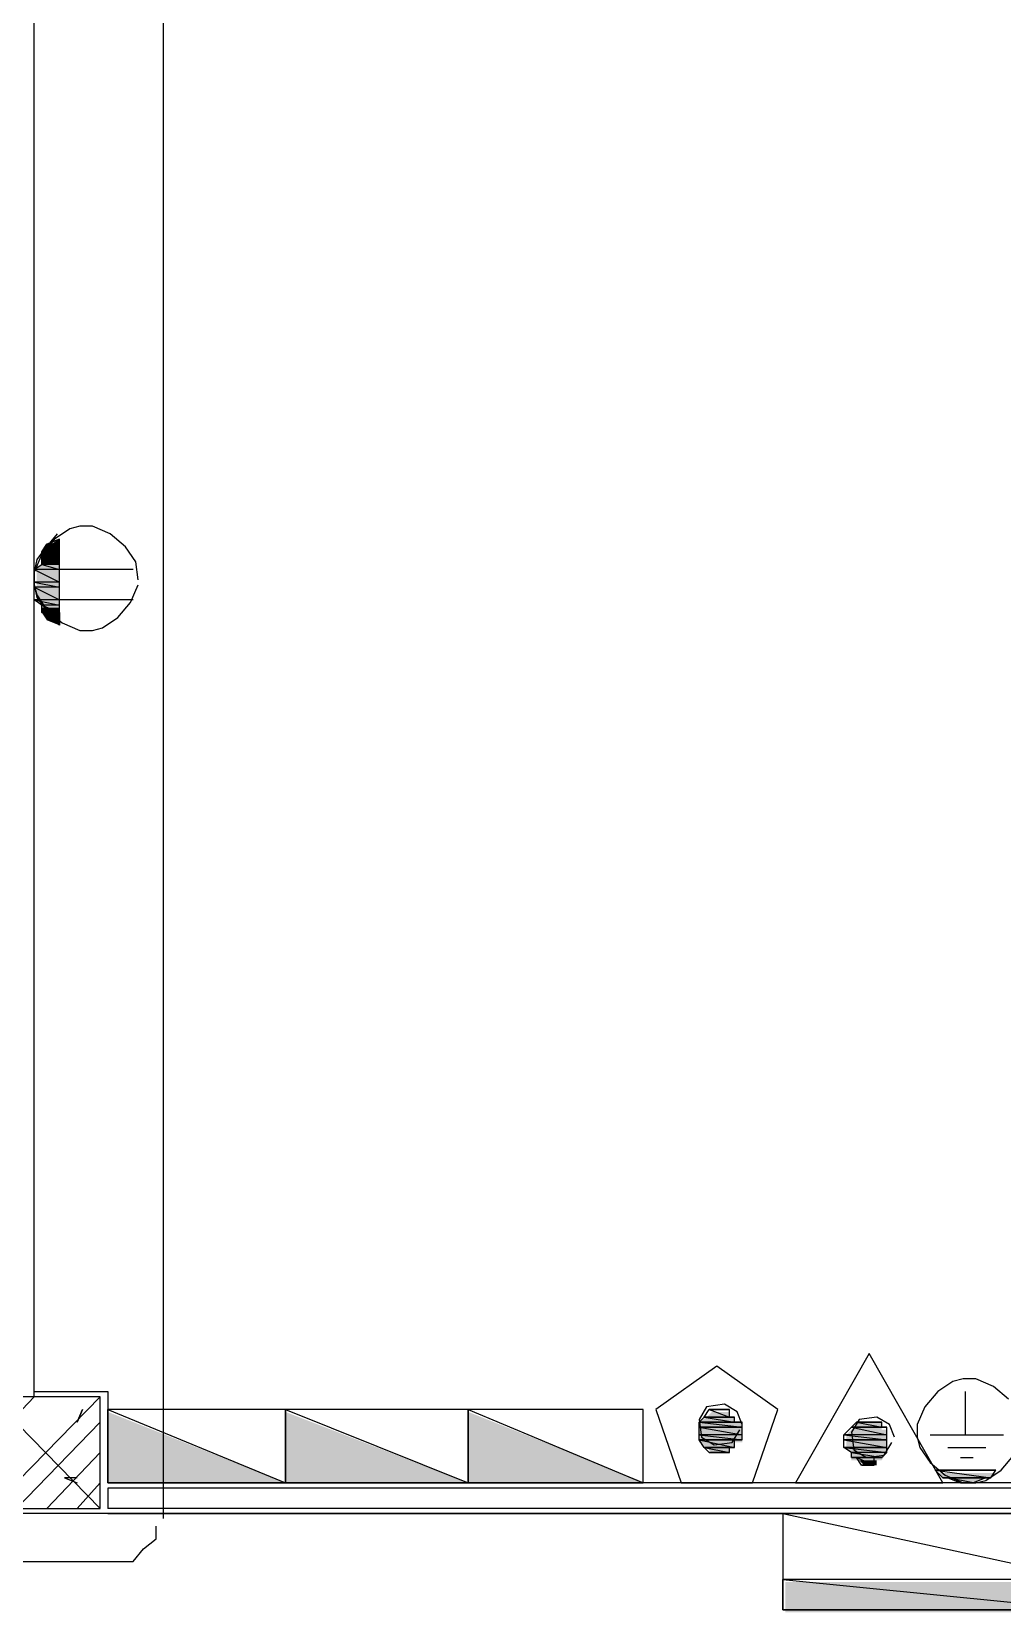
# Model space of a CAD drawing. Header units: millimetres. Extents: x 5 to 415, y 48 to 251.
# Drawn here: x 196.78 to 203.53, y 223.85 to 234.84 of the extents above; entities that cross this region are included whole.
import ezdxf

# ---------------------------------------------------------------- set-up
doc = ezdxf.new("R2010")
doc.units = ezdxf.units.MM
doc.layers.add('H', color=7, linetype='Continuous')
doc.layers.add('P', color=7, linetype='Continuous')

msp = doc.modelspace()

# ---------------------------------------------------------------- hatches: boundary and pattern name
at = {"layer": 'H', "linetype": 'Continuous'}
for points in [[(196.85, 231.228), (196.885, 231.263), (196.973, 231.263), (196.973, 231.228), (196.85, 231.228)], [(196.85, 231.14), (196.85, 231.228), (196.973, 231.228), (196.973, 231.14), (196.85, 231.14)], [(196.885, 231.263), (196.973, 231.316), (196.973, 231.263), (196.885, 231.263)], [(196.815, 231.105), (196.85, 231.14), (196.973, 231.14), (196.973, 231.105), (196.815, 231.105)], [(196.815, 231.017), (196.815, 231.105), (196.973, 231.105), (196.973, 231.017), (196.815, 231.017)], [(196.815, 230.964), (196.815, 231.017), (196.973, 231.017), (196.973, 230.964), (196.815, 230.964)], [(196.815, 230.893), (196.815, 230.964), (196.973, 230.964), (196.973, 230.893), (196.815, 230.893)], [(196.85, 230.84), (196.815, 230.893), (196.973, 230.893), (196.973, 230.84), (196.85, 230.84)], [(196.85, 230.805), (196.85, 230.84), (196.973, 230.84), (196.973, 230.805), (196.85, 230.805)], [(196.973, 230.717), (196.885, 230.752), (196.85, 230.805), (196.973, 230.752), (196.973, 230.717)], [(196.973, 230.752), (196.85, 230.805), (196.973, 230.805), (196.973, 230.752)], [(197.309, 224.755), (197.309, 225.249), (198.543, 224.755), (197.309, 224.755)], [(198.543, 224.755), (198.543, 225.249), (199.813, 224.755), (198.543, 224.755)], [(199.813, 224.755), (199.813, 225.249), (201.048, 224.755), (199.813, 224.755)], [(201.418, 225.178), (201.471, 225.213), (201.665, 225.213), (201.665, 225.178), (201.418, 225.178)], [(201.418, 225.125), (201.418, 225.178), (201.718, 225.178), (201.718, 225.125), (201.418, 225.125)], [(201.471, 225.213), (201.507, 225.249), (201.63, 225.249), (201.63, 225.213), (201.471, 225.213)], [(202.477, 225.125), (202.53, 225.178), (202.688, 225.178), (202.688, 225.125), (202.477, 225.125)], [(201.418, 225.09), (201.418, 225.125), (201.718, 225.125), (201.718, 225.09), (201.418, 225.09)], [(201.418, 225.037), (201.418, 225.09), (201.718, 225.09), (201.718, 225.037), (201.418, 225.037)], [(202.442, 225.09), (202.477, 225.125), (202.724, 225.125), (202.724, 225.09), (202.442, 225.09)], [(202.442, 225.037), (202.442, 225.09), (202.724, 225.09), (202.724, 225.037), (202.442, 225.037)], [(201.471, 225.002), (201.418, 225.037), (201.665, 225.037), (201.665, 225.002), (201.471, 225.002)], [(201.507, 224.966), (201.471, 225.002), (201.63, 225.002), (201.63, 224.966), (201.507, 224.966)], [(202.442, 225.002), (202.442, 225.037), (202.724, 225.037), (202.724, 225.002), (202.442, 225.002)], [(202.477, 224.966), (202.442, 225.002), (202.724, 225.002), (202.724, 224.966), (202.477, 224.966)], [(202.477, 224.913), (202.477, 224.966), (202.724, 224.966), (202.688, 224.913), (202.477, 224.913)], [(202.565, 224.878), (202.53, 224.913), (202.653, 224.913), (202.653, 224.878), (202.565, 224.878)], [(203.112, 224.79), (203.077, 224.825), (203.5, 224.825), (203.447, 224.79), (203.112, 224.79)], [(203.235, 224.755), (203.165, 224.79), (203.323, 224.755), (203.235, 224.755)], [(203.323, 224.755), (203.165, 224.79), (203.412, 224.79), (203.323, 224.755)], [(202.018, 223.855), (202.018, 224.067), (204.135, 224.067), (204.135, 223.855), (202.018, 223.855)]]:
    msp.add_hatch(color=256, dxfattribs=at).paths.add_polyline_path(points)

# ---------------------------------------------------------------- linework, layer by layer
at = {"layer": 'P'}
for points in [[(197.697, 224.508), (197.697, 237.843)], [(196.797, 225.354), (196.797, 236.643)], [(196.956, 231.352), (196.868, 231.246)], [(197.044, 231.387), (196.938, 231.316)], [(197.044, 231.387), (196.938, 231.316)], [(197.115, 231.405), (197.044, 231.387)], [(197.115, 231.405), (197.044, 231.387)], [(197.203, 231.405), (197.115, 231.405)], [(197.203, 231.405), (197.115, 231.405)], [(197.326, 231.352), (197.203, 231.405)], [(197.326, 231.352), (197.203, 231.405)], [(197.432, 231.263), (197.326, 231.352)], [(197.432, 231.263), (197.326, 231.352)], [(196.85, 231.211), (196.797, 231.087)], [(196.85, 231.211), (196.797, 231.087)], [(196.868, 231.246), (196.815, 231.175)], [(196.938, 231.316), (196.85, 231.211)], [(196.938, 231.316), (196.85, 231.211)], [(196.85, 231.228), (196.885, 231.281)], [(196.973, 231.228), (196.85, 231.228)], [(196.973, 231.228), (196.85, 231.228)], [(196.85, 231.228), (196.973, 231.14)], [(196.85, 231.228), (196.973, 231.14)], [(196.85, 231.14), (196.85, 231.228)], [(196.973, 231.316), (196.885, 231.281)], [(196.885, 231.281), (196.973, 231.316)], [(196.973, 231.281), (196.885, 231.281)], [(196.885, 231.281), (196.973, 231.228)], [(196.885, 231.281), (196.973, 231.228)], [(196.973, 230.717), (196.973, 231.316)], [(196.973, 231.228), (196.973, 231.281)], [(196.973, 231.14), (196.973, 231.228)], [(197.503, 231.158), (197.432, 231.263)], [(197.503, 231.158), (197.432, 231.263)], [(196.815, 231.175), (196.797, 231.087)], [(196.797, 231.105), (196.85, 231.14)], [(196.973, 231.105), (196.797, 231.105)], [(196.973, 231.105), (196.797, 231.105)], [(196.797, 231.105), (196.973, 231.017)], [(196.797, 231.105), (196.973, 231.017)], [(196.797, 231.017), (196.797, 231.105)], [(196.973, 231.14), (196.85, 231.14)], [(196.973, 231.14), (196.85, 231.14)], [(196.85, 231.14), (196.973, 231.105)], [(196.85, 231.14), (196.973, 231.105)], [(196.973, 231.105), (196.973, 231.14)], [(197.485, 231.105), (196.973, 231.105)], [(196.973, 231.017), (196.973, 231.105)], [(197.52, 231.034), (197.503, 231.158)], [(197.52, 231.034), (197.503, 231.158)], [(196.797, 231.087), (196.797, 230.999)], [(196.797, 231.087), (196.797, 230.999)], [(196.797, 231.087), (196.797, 230.999)], [(196.973, 231.017), (196.797, 231.017)], [(196.973, 231.017), (196.797, 231.017)], [(196.797, 231.017), (196.973, 230.981)], [(196.797, 231.017), (196.973, 230.981)], [(196.797, 230.981), (196.797, 231.017)], [(196.797, 230.999), (196.815, 230.928)], [(196.797, 230.999), (196.815, 230.928)], [(196.797, 230.999), (196.815, 230.911)], [(196.973, 230.981), (196.973, 231.017)], [(197.467, 230.875), (197.52, 230.999)], [(197.467, 230.875), (197.52, 230.999)], [(196.973, 230.981), (196.797, 230.981)], [(196.973, 230.981), (196.797, 230.981)], [(196.797, 230.981), (196.973, 230.893)], [(196.797, 230.981), (196.973, 230.893)], [(196.797, 230.893), (196.797, 230.981)], [(196.973, 230.893), (196.797, 230.893)], [(196.973, 230.893), (196.797, 230.893)], [(196.797, 230.893), (196.973, 230.858)], [(196.797, 230.893), (196.973, 230.858)], [(196.85, 230.858), (196.797, 230.893)], [(196.815, 230.928), (196.885, 230.823)], [(196.815, 230.928), (196.885, 230.823)], [(196.815, 230.911), (196.868, 230.84)], [(196.973, 230.893), (196.973, 230.981)], [(197.485, 230.893), (196.973, 230.893)], [(196.973, 230.858), (196.973, 230.893)], [(196.973, 230.858), (196.85, 230.858)], [(196.973, 230.858), (196.85, 230.858)], [(196.85, 230.858), (196.973, 230.805)], [(196.85, 230.858), (196.973, 230.805)], [(196.85, 230.805), (196.85, 230.858)], [(196.973, 230.805), (196.85, 230.805)], [(196.85, 230.805), (196.973, 230.77)], [(196.973, 230.77), (196.85, 230.805)], [(196.85, 230.805), (196.973, 230.805)], [(196.973, 230.77), (196.85, 230.805)], [(196.868, 230.84), (196.921, 230.77)], [(196.885, 230.823), (196.991, 230.734)], [(196.885, 230.823), (196.991, 230.734)], [(196.885, 230.77), (196.973, 230.77)], [(196.973, 230.717), (196.885, 230.77)], [(196.973, 230.805), (196.973, 230.858)], [(196.973, 230.805), (196.973, 230.77)], [(196.973, 230.77), (196.973, 230.717)], [(197.273, 230.699), (197.379, 230.77)], [(197.273, 230.699), (197.379, 230.77)], [(197.379, 230.77), (197.467, 230.875)], [(197.379, 230.77), (197.467, 230.875)], [(196.991, 230.734), (197.115, 230.681)], [(196.991, 230.734), (197.115, 230.681)], [(197.115, 230.681), (197.203, 230.681)], [(197.115, 230.681), (197.203, 230.681)], [(197.203, 230.681), (197.273, 230.699)], [(197.203, 230.681), (197.273, 230.699)], [(202.6, 225.654), (202.089, 224.755)], [(203.112, 224.755), (202.6, 225.654)], [(201.542, 225.566), (201.119, 225.266)], [(201.965, 225.266), (201.542, 225.566)], [(196.797, 225.39), (197.309, 225.39)], [(197.309, 225.39), (197.309, 224.755)], [(203.077, 225.39), (202.988, 225.284)], [(203.182, 225.46), (203.077, 225.39)], [(203.253, 225.478), (203.182, 225.46)], [(203.341, 225.478), (203.253, 225.478)], [(203.271, 225.09), (203.271, 225.39)], [(203.465, 225.425), (203.341, 225.478)], [(203.57, 225.337), (203.465, 225.425)], [(196.462, 225.002), (196.797, 225.354)], [(197.256, 225.354), (196.462, 225.354)], [(197.256, 224.578), (196.497, 225.354)], [(196.497, 224.578), (197.256, 225.354)], [(197.256, 224.578), (197.256, 225.354)], [(201.471, 225.284), (201.418, 225.196)], [(201.595, 225.302), (201.471, 225.284)], [(201.683, 225.249), (201.595, 225.302)], [(202.988, 225.284), (202.935, 225.16)], [(196.674, 224.578), (197.256, 225.178)], [(197.132, 225.266), (197.097, 225.178)], [(197.097, 225.178), (197.132, 225.266)], [(197.309, 225.266), (198.543, 224.755)], [(197.309, 224.755), (197.309, 225.266)], [(198.543, 225.266), (197.309, 225.266)], [(197.309, 225.266), (197.309, 224.755)], [(197.309, 225.266), (198.543, 224.755)], [(198.543, 224.755), (198.543, 225.266)], [(198.543, 225.266), (199.813, 224.755)], [(198.543, 224.755), (198.543, 225.266)], [(199.813, 225.266), (198.543, 225.266)], [(198.543, 225.266), (198.543, 224.755)], [(198.543, 225.266), (199.813, 224.755)], [(199.813, 224.755), (199.813, 225.266)], [(199.813, 225.266), (201.03, 224.755)], [(199.813, 224.755), (199.813, 225.266)], [(201.03, 225.266), (199.813, 225.266)], [(199.813, 225.266), (199.813, 224.755)], [(199.813, 225.266), (201.03, 224.755)], [(201.03, 224.755), (201.03, 225.266)], [(201.119, 225.266), (201.295, 224.755)], [(201.418, 225.178), (201.454, 225.213)], [(201.418, 225.196), (201.436, 225.072)], [(201.665, 225.178), (201.418, 225.178)], [(201.718, 225.178), (201.418, 225.178)], [(201.418, 225.178), (201.718, 225.178)], [(201.718, 225.178), (201.418, 225.178)], [(201.418, 225.178), (201.665, 225.178)], [(201.718, 225.178), (201.418, 225.178)], [(201.418, 225.178), (201.718, 225.143)], [(201.418, 225.178), (201.718, 225.143)], [(201.418, 225.143), (201.418, 225.178)], [(201.454, 225.213), (201.489, 225.266)], [(201.63, 225.213), (201.454, 225.213)], [(201.665, 225.213), (201.454, 225.213)], [(201.454, 225.213), (201.665, 225.213)], [(201.665, 225.213), (201.454, 225.213)], [(201.454, 225.213), (201.63, 225.213)], [(201.665, 225.213), (201.454, 225.213)], [(201.454, 225.213), (201.665, 225.178)], [(201.454, 225.213), (201.665, 225.178)], [(201.542, 225.266), (201.489, 225.266)], [(201.489, 225.266), (201.542, 225.266)], [(201.63, 225.266), (201.489, 225.266)], [(201.489, 225.266), (201.63, 225.266)], [(201.63, 225.266), (201.489, 225.266)], [(201.489, 225.266), (201.577, 225.266)], [(201.63, 225.266), (201.489, 225.266)], [(201.489, 225.266), (201.63, 225.213)], [(201.489, 225.266), (201.63, 225.213)], [(201.577, 225.266), (201.577, 225.266)], [(201.577, 225.266), (201.577, 225.266)], [(201.577, 225.266), (201.63, 225.266)], [(201.63, 225.213), (201.63, 225.266)], [(201.63, 225.213), (201.665, 225.213)], [(201.665, 225.178), (201.665, 225.213)], [(201.665, 225.178), (201.718, 225.178)], [(201.718, 225.16), (201.683, 225.249)], [(201.718, 225.143), (201.718, 225.178)], [(201.789, 224.755), (201.965, 225.266)], [(202.53, 225.196), (202.477, 225.108)], [(202.477, 225.143), (202.512, 225.178)], [(202.636, 225.178), (202.512, 225.178)], [(202.512, 225.178), (202.547, 225.178)], [(202.688, 225.178), (202.512, 225.178)], [(202.512, 225.178), (202.688, 225.178)], [(202.688, 225.178), (202.512, 225.178)], [(202.512, 225.178), (202.636, 225.178)], [(202.688, 225.178), (202.512, 225.178)], [(202.512, 225.178), (202.688, 225.143)], [(202.512, 225.178), (202.688, 225.143)], [(202.653, 225.213), (202.53, 225.196)], [(202.636, 225.178), (202.547, 225.178)], [(202.547, 225.178), (202.636, 225.178)], [(202.636, 225.178), (202.547, 225.178)], [(202.547, 225.178), (202.6, 225.178)], [(202.636, 225.178), (202.547, 225.178)], [(202.547, 225.178), (202.636, 225.178)], [(202.547, 225.178), (202.636, 225.178)], [(202.6, 225.178), (202.636, 225.178)], [(202.636, 225.178), (202.636, 225.178)], [(202.636, 225.178), (202.688, 225.178)], [(202.741, 225.16), (202.653, 225.213)], [(202.688, 225.143), (202.688, 225.178)], [(201.718, 225.143), (201.418, 225.143)], [(201.718, 225.143), (201.418, 225.143)], [(201.418, 225.143), (201.718, 225.143)], [(201.418, 225.143), (201.718, 225.143)], [(201.718, 225.143), (201.418, 225.143)], [(201.718, 225.143), (201.418, 225.143)], [(201.418, 225.143), (201.718, 225.09)], [(201.418, 225.143), (201.718, 225.09)], [(201.418, 225.09), (201.418, 225.143)], [(201.718, 225.09), (201.418, 225.09)], [(201.718, 225.09), (201.418, 225.09)], [(201.418, 225.09), (201.718, 225.055)], [(201.418, 225.09), (201.718, 225.055)], [(201.418, 225.055), (201.418, 225.09)], [(201.436, 225.072), (201.524, 225.019)], [(201.648, 225.037), (201.701, 225.125)], [(201.718, 225.143), (201.718, 225.143)], [(201.718, 225.143), (201.718, 225.143)], [(201.718, 225.09), (201.718, 225.143)], [(201.718, 225.055), (201.718, 225.09)], [(202.424, 225.09), (202.477, 225.143)], [(202.724, 225.09), (202.424, 225.09)], [(202.724, 225.09), (202.424, 225.09)], [(202.424, 225.09), (202.724, 225.055)], [(202.424, 225.09), (202.724, 225.055)], [(202.424, 225.055), (202.424, 225.09)], [(202.688, 225.143), (202.477, 225.143)], [(202.724, 225.143), (202.477, 225.143)], [(202.477, 225.143), (202.724, 225.143)], [(202.724, 225.143), (202.477, 225.143)], [(202.477, 225.143), (202.688, 225.143)], [(202.724, 225.143), (202.477, 225.143)], [(202.477, 225.143), (202.724, 225.09)], [(202.477, 225.143), (202.724, 225.09)], [(202.477, 225.108), (202.494, 224.984)], [(202.688, 225.143), (202.724, 225.143)], [(202.724, 225.09), (202.724, 225.143)], [(202.724, 225.055), (202.724, 225.09)], [(202.777, 225.072), (202.741, 225.16)], [(202.935, 225.16), (202.935, 225.072)], [(202.935, 225.072), (202.953, 225.002)], [(203.024, 225.09), (203.535, 225.09)], [(196.885, 224.578), (197.256, 224.966)], [(201.718, 225.055), (201.418, 225.055)], [(201.665, 225.055), (201.418, 225.055)], [(201.418, 225.055), (201.665, 225.055)], [(201.665, 225.055), (201.418, 225.055)], [(201.418, 225.055), (201.718, 225.055)], [(201.665, 225.055), (201.418, 225.055)], [(201.418, 225.055), (201.665, 225.002)], [(201.418, 225.055), (201.665, 225.002)], [(201.454, 225.002), (201.418, 225.055)], [(201.665, 225.002), (201.454, 225.002)], [(201.63, 225.002), (201.454, 225.002)], [(201.454, 225.002), (201.63, 225.002)], [(201.63, 225.002), (201.454, 225.002)], [(201.454, 225.002), (201.665, 225.002)], [(201.63, 225.002), (201.454, 225.002)], [(201.454, 225.002), (201.63, 224.966)], [(201.454, 225.002), (201.63, 224.966)], [(201.489, 224.966), (201.454, 225.002)], [(201.63, 224.966), (201.489, 224.966)], [(201.577, 224.966), (201.489, 224.966)], [(201.489, 224.966), (201.577, 224.966)], [(201.577, 224.966), (201.489, 224.966)], [(201.489, 224.966), (201.63, 224.966)], [(201.577, 224.966), (201.489, 224.966)], [(201.489, 224.966), (201.577, 224.966)], [(201.489, 224.966), (201.577, 224.966)], [(201.542, 224.966), (201.489, 224.966)], [(201.524, 225.019), (201.648, 225.037)], [(201.577, 224.966), (201.542, 224.966)], [(201.63, 224.966), (201.577, 224.966)], [(201.577, 224.966), (201.577, 224.966)], [(201.665, 225.002), (201.63, 225.002)], [(201.63, 224.966), (201.63, 225.002)], [(201.718, 225.055), (201.665, 225.055)], [(201.665, 225.002), (201.665, 225.055)], [(202.724, 225.055), (202.424, 225.055)], [(202.724, 225.055), (202.424, 225.055)], [(202.424, 225.055), (202.724, 225.055)], [(202.424, 225.055), (202.724, 225.055)], [(202.724, 225.055), (202.424, 225.055)], [(202.724, 225.055), (202.424, 225.055)], [(202.424, 225.055), (202.724, 225.002)], [(202.424, 225.055), (202.724, 225.002)], [(202.424, 225.002), (202.424, 225.055)], [(202.724, 225.002), (202.424, 225.002)], [(202.724, 225.002), (202.424, 225.002)], [(202.424, 225.002), (202.724, 225.002)], [(202.424, 225.002), (202.724, 225.002)], [(202.724, 225.002), (202.424, 225.002)], [(202.724, 225.002), (202.424, 225.002)], [(202.424, 225.002), (202.724, 224.966)], [(202.424, 225.002), (202.724, 224.966)], [(202.477, 224.966), (202.424, 225.002)], [(202.724, 224.966), (202.477, 224.966)], [(202.724, 224.966), (202.477, 224.966)], [(202.477, 224.966), (202.688, 224.931)], [(202.477, 224.966), (202.688, 224.931)], [(202.477, 224.931), (202.477, 224.966)], [(202.494, 224.984), (202.583, 224.931)], [(202.583, 224.931), (202.706, 224.949)], [(202.688, 224.931), (202.724, 224.966)], [(202.706, 224.949), (202.759, 225.037)], [(202.724, 225.055), (202.724, 225.055)], [(202.724, 225.055), (202.724, 225.055)], [(202.724, 225.002), (202.724, 225.055)], [(202.724, 225.002), (202.724, 225.002)], [(202.724, 225.002), (202.724, 225.002)], [(202.724, 224.966), (202.724, 225.002)], [(202.953, 225.002), (203.024, 224.896)], [(203.147, 225.002), (203.412, 225.002)], [(203.518, 224.843), (203.606, 224.949)], [(202.688, 224.931), (202.477, 224.931)], [(202.688, 224.931), (202.477, 224.931)], [(202.477, 224.931), (202.512, 224.931)], [(202.477, 224.931), (202.688, 224.931)], [(202.688, 224.931), (202.477, 224.931)], [(202.512, 224.931), (202.688, 224.931)], [(202.636, 224.931), (202.512, 224.931)], [(202.512, 224.931), (202.636, 224.931)], [(202.636, 224.931), (202.512, 224.931)], [(202.512, 224.931), (202.688, 224.931)], [(202.636, 224.931), (202.512, 224.931)], [(202.512, 224.931), (202.636, 224.878)], [(202.512, 224.931), (202.636, 224.878)], [(202.547, 224.878), (202.512, 224.931)], [(202.636, 224.878), (202.547, 224.878)], [(202.6, 224.878), (202.547, 224.878)], [(202.547, 224.878), (202.6, 224.878)], [(202.6, 224.878), (202.636, 224.878)], [(202.636, 224.878), (202.6, 224.878)], [(202.688, 224.931), (202.636, 224.931)], [(202.636, 224.878), (202.636, 224.931)], [(202.688, 224.931), (202.688, 224.931)], [(203.024, 224.896), (203.129, 224.808)], [(203.059, 224.843), (203.482, 224.843)], [(203.482, 224.843), (203.059, 224.843)], [(203.059, 224.843), (203.447, 224.79)], [(203.059, 224.843), (203.447, 224.79)], [(203.112, 224.79), (203.059, 224.843)], [(203.235, 224.931), (203.323, 224.931)], [(203.412, 224.772), (203.518, 224.843)], [(203.447, 224.79), (203.482, 224.843)], [(197.097, 224.79), (197.009, 224.79)], [(197.009, 224.79), (197.097, 224.755)], [(197.097, 224.578), (197.256, 224.755)], [(206.375, 224.755), (197.309, 224.755)], [(206.375, 224.755), (197.309, 224.755)], [(198.543, 224.755), (197.309, 224.755)], [(197.309, 224.755), (198.543, 224.755)], [(199.813, 224.755), (198.543, 224.755)], [(198.543, 224.755), (199.813, 224.755)], [(201.03, 224.755), (199.813, 224.755)], [(199.813, 224.755), (201.03, 224.755)], [(201.295, 224.755), (201.789, 224.755)], [(202.089, 224.755), (203.112, 224.755)], [(203.447, 224.79), (203.112, 224.79)], [(203.447, 224.79), (203.112, 224.79)], [(203.112, 224.79), (203.412, 224.79)], [(203.112, 224.79), (203.412, 224.79)], [(203.147, 224.79), (203.112, 224.79)], [(203.129, 224.808), (203.253, 224.755)], [(203.412, 224.79), (203.147, 224.79)], [(203.147, 224.79), (203.235, 224.755)], [(203.323, 224.755), (203.147, 224.79)], [(203.147, 224.79), (203.412, 224.79)], [(203.323, 224.755), (203.147, 224.79)], [(203.235, 224.755), (203.323, 224.755)], [(203.235, 224.755), (203.323, 224.755)], [(203.271, 224.755), (203.235, 224.755)], [(203.253, 224.755), (203.341, 224.755)], [(203.323, 224.755), (203.271, 224.755)], [(203.412, 224.79), (203.323, 224.755)], [(203.341, 224.755), (203.412, 224.772)], [(203.412, 224.79), (203.447, 224.79)], [(197.309, 224.719), (197.309, 224.578)], [(206.375, 224.719), (197.309, 224.719)], [(196.462, 224.578), (197.256, 224.578)], [(197.309, 224.543), (196.462, 224.543)], [(206.375, 224.578), (197.309, 224.578)], [(197.309, 224.543), (206.375, 224.543)], [(206.375, 224.543), (197.309, 224.543)], [(202.001, 224.543), (202.001, 223.873)], [(204.117, 224.543), (202.001, 224.543)], [(202.001, 224.543), (204.117, 224.084)], [(197.644, 224.367), (197.644, 224.455)], [(197.485, 224.208), (197.556, 224.296)], [(197.556, 224.296), (197.644, 224.367)], [(183.374, 224.208), (197.344, 224.208)], [(197.344, 224.208), (197.485, 224.208)], [(204.117, 224.084), (202.001, 224.084)], [(202.001, 224.084), (204.117, 223.873)], [(202.001, 224.084), (204.117, 223.873)], [(202.001, 223.873), (202.001, 224.084)], [(204.117, 224.084), (202.001, 224.084)], [(204.117, 223.873), (202.001, 223.873)], [(202.001, 223.873), (204.117, 223.873)]]:
    msp.add_lwpolyline(points, dxfattribs=at)

doc.saveas('drawing.dxf')
